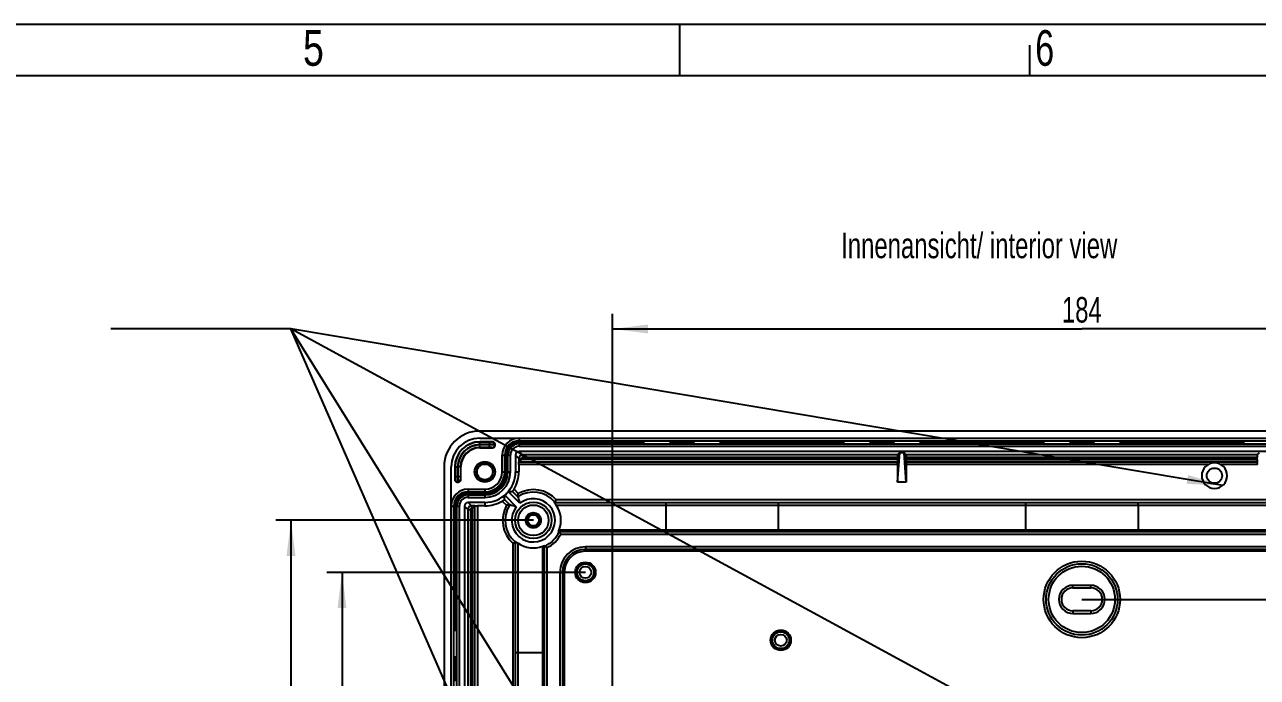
# Model space of a CAD drawing. Header units: millimetres. Extents: x 0 to 594, y 0 to 420.
# Drawn here: x 303.5 to 424.3, y 356 to 420 of the extents above; entities that cross this region are included whole.
import ezdxf

# ---------------------------------------------------------------- set-up
doc = ezdxf.new("R2010")
doc.units = ezdxf.units.MM
doc.header["$LTSCALE"] = 32.67
doc.linetypes.add('CENTER', pattern=[0.6, 0.375, -0.075, 0.075, -0.075])
doc.layers.get('0').update_dxf_attribs({"linetype": 'CONTINUOUS'})
for name, color, linetype in [('KASTEN_ABOX_DXF_CONTINUOUS_LINE', 7, 'CONTINUOUS'), ('KURVEN', 7, 'CONTINUOUS'), ('M-490-925-01-6274_DXF_DIMENSION', 7, 'CONTINUOUS'), ('M-490-925-01-6274_DXF_FORMAT', 7, 'CONTINUOUS'), ('M-490-925-01-6274_DXF_TEXT', 7, 'CONTINUOUS')]:
    doc.layers.add(name, color=color, linetype=linetype)
doc.styles.get("Standard").update_dxf_attribs({"font": 'txt', "width": 0.7})
doc.styles.add('TEXTSTYLE_2', font='txt', dxfattribs={"width": 0.785714})
doc.styles.add('TEXTSTYLE_5', font='txt', dxfattribs={"width": 0.714286})
doc.dimstyles.new('DIMSTYLE_3', dxfattribs={"dimtxt": 2.5, "dimasz": 3.5, "dimexe": 1.5, "dimexo": 0, "dimtad": 1, "dimdec": 3, "dimlfac": 2, "dimdsep": 46, "dimtxsty": 'Standard', "dimblk": '_FILLED', "dimblk1": '_FILLED', "dimblk2": '_FILLED', "dimcen": 0.09, "dimclrt": 5, "dimadec": 3, "dimazin": 2, "dimtp": 0.5, "dimtm": 0.5, "dimtfac": 1, "dimtdec": 3, "dimtofl": 0, "dimtmove": 0, "dimatfit": 3, "dimldrblk": '_FILLED', "dimfxl": 1, "dimtolj": 1, "dimarcsym": 0})
doc.dimstyles.get("Standard").update_dxf_attribs({"dimtxt": 2.5, "dimasz": 3.5, "dimexe": 1.5, "dimexo": 0, "dimtad": 1, "dimdec": 3, "dimdsep": 46, "dimtxsty": 'Standard', "dimblk": '_FILLED', "dimblk1": '_FILLED', "dimblk2": '_FILLED', "dimcen": 0.09, "dimclrt": 5, "dimadec": 3, "dimazin": 2, "dimtol": 1, "dimtp": 0.005, "dimtm": 0.005, "dimtfac": 1, "dimtdec": 3, "dimtofl": 0, "dimtmove": 0, "dimatfit": 3, "dimldrblk": '_FILLED', "dimfxl": 1, "dimtolj": 1, "dimarcsym": 0})

# ---------------------------------------------------------------- blocks, each defined once
blk = doc.blocks.new('_FILLED')
at = {"color": 0, "linetype": 'ByBlock'}
blk.add_solid([(0, 0), (-1, 0.125), (-1, -0.125)], dxfattribs=at)
blk = doc.blocks.new('*D12')
at = {"layer": 'M-490-925-01-6274_DXF_DIMENSION', "color": 2, "linetype": 'Continuous', "transparency": 16777216}
for p, q in [((407.11, 363.68), (486.11, 363.68)), ((484.61, 363.68), (484.61, 330.18)), ((484.61, 296.68), (484.61, 330.18)), ((407.11, 296.68), (486.11, 296.68))]:
    blk.add_line(p, q, dxfattribs=at)
at = {"layer": 'M-490-925-01-6274_DXF_DIMENSION', "color": 2, "linetype": 'Continuous', "transparency": 16777216, "xscale": 3.5, "yscale": 3.5, "zscale": 3.5}
for p, rotation in [((484.61, 363.68), 90), ((484.61, 296.68), 270)]:
    blk.add_blockref('_FILLED', p, dxfattribs=dict(at, rotation=rotation))
at = {"layer": 'M-490-925-01-6274_DXF_DIMENSION', "color": 5, "linetype": 'Continuous', "transparency": 16777216, "insert": (481.48, 330.18), "char_height": 2.5, "width": 7.7679, "attachment_point": 2, "rotation": 90, "line_spacing_factor": 0.9}
blk.add_mtext('134', dxfattribs=at)
blk = doc.blocks.new('*D13')
at = {"layer": 'M-490-925-01-6274_DXF_DIMENSION', "color": 2, "linetype": 'Continuous', "transparency": 16777216}
for p, q in [((361.11, 330.18), (361.11, 391.68)), ((453.11, 330.18), (453.11, 391.68)), ((361.11, 390.18), (407.11, 390.18)), ((453.11, 390.18), (407.11, 390.18))]:
    blk.add_line(p, q, dxfattribs=at)
at = {"layer": 'M-490-925-01-6274_DXF_DIMENSION', "color": 2, "linetype": 'Continuous', "transparency": 16777216, "xscale": 3.5, "yscale": 3.5, "zscale": 3.5, "rotation": 180}
blk.add_blockref('_FILLED', (361.11, 390.18), dxfattribs=at)
at = {"layer": 'M-490-925-01-6274_DXF_DIMENSION', "color": 2, "linetype": 'Continuous', "transparency": 16777216, "xscale": 3.5, "yscale": 3.5, "zscale": 3.5}
blk.add_blockref('_FILLED', (453.11, 390.18), dxfattribs=at)
at = {"layer": 'M-490-925-01-6274_DXF_DIMENSION', "color": 5, "linetype": 'Continuous', "transparency": 16777216, "insert": (407.11, 393.31), "char_height": 2.5, "width": 8.0357, "attachment_point": 2, "line_spacing_factor": 0.9}
blk.add_mtext('184', dxfattribs=at)
blk = doc.blocks.new('*D19')
at = {"layer": 'M-490-925-01-6274_DXF_DIMENSION', "color": 2, "linetype": 'Continuous', "transparency": 16777216}
for p, q in [((353.36, 371.43), (328.11, 371.43)), ((329.61, 371.43), (329.61, 330.18)), ((329.61, 288.93), (329.61, 330.18)), ((353.36, 288.93), (328.11, 288.93))]:
    blk.add_line(p, q, dxfattribs=at)
at = {"layer": 'M-490-925-01-6274_DXF_DIMENSION', "color": 2, "linetype": 'Continuous', "transparency": 16777216, "xscale": 3.5, "yscale": 3.5, "zscale": 3.5}
for p, rotation in [((329.61, 371.43), 90), ((329.61, 288.93), 270)]:
    blk.add_blockref('_FILLED', p, dxfattribs=dict(at, rotation=rotation))
at = {"layer": 'M-490-925-01-6274_DXF_DIMENSION', "color": 5, "linetype": 'Continuous', "transparency": 16777216, "insert": (326.48, 330.18), "char_height": 2.5, "width": 7.7679, "attachment_point": 2, "rotation": 90, "line_spacing_factor": 0.9}
blk.add_mtext('165', dxfattribs=at)
blk = doc.blocks.new('*D29')
at = {"layer": 'M-490-925-01-6274_DXF_DIMENSION', "color": 2, "linetype": 'Continuous', "transparency": 16777216}
for p, q in [((358.46, 366.33), (333.11, 366.33)), ((334.61, 366.33), (334.61, 330.18)), ((334.61, 294.03), (334.61, 330.18)), ((358.46, 294.03), (333.11, 294.03))]:
    blk.add_line(p, q, dxfattribs=at)
at = {"layer": 'M-490-925-01-6274_DXF_DIMENSION', "color": 2, "linetype": 'Continuous', "transparency": 16777216, "xscale": 3.5, "yscale": 3.5, "zscale": 3.5}
for p, rotation in [((334.61, 366.33), 90), ((334.61, 294.03), 270)]:
    blk.add_blockref('_FILLED', p, dxfattribs=dict(at, rotation=rotation))
at = {"layer": 'M-490-925-01-6274_DXF_DIMENSION', "color": 5, "linetype": 'Continuous', "transparency": 16777216, "insert": (331.48, 330.18), "char_height": 2.5, "width": 13.125, "attachment_point": 2, "rotation": 90, "line_spacing_factor": 0.9}
blk.add_mtext('144.6', dxfattribs=at)

msp = doc.modelspace()

# ---------------------------------------------------------------- linework, layer by layer
at = {"layer": 'KASTEN_ABOX_DXF_CONTINUOUS_LINE', "color": 7, "linetype": 'Continuous'}
for p, q in [((466.10897, 380.1803), (348.10897, 380.1803)), ((348.10897, 379.4803), (351.95897, 379.4803)), ((351.95897, 379.4803), (462.25897, 379.4803)), ((349.35901, 379.1303), (348.10897, 379.1303)), ((348.10897, 378.5303), (349.35901, 378.5303)), ((349.60897, 378.78026), (349.60897, 378.88033)), ((351.95897, 378.6803), (462.25897, 378.6803)), ((462.25593, 378.17724), (351.96201, 378.17724)), ((348.19647, 376.89477), (348.10897, 377.04632)), ((350.30897, 376.1803), (350.30897, 377.8303)), ((351.10897, 376.1803), (351.10897, 377.8303)), ((351.61202, 377.82726), (351.61202, 376.1803)), ((351.94146, 376.8978), (351.94146, 376.1803)), ((351.94364, 377.1478), (389.05679, 377.1478)), ((351.94366, 377.49514), (351.94366, 377.14839)), ((389.05677, 377.8456), (352.29365, 377.8456)), ((389.05461, 377.3978), (389.05461, 377.59561)), ((389.05677, 377.8456), (389.26307, 378.0519)), ((389.05897, 375.1803), (389.26307, 378.0519)), ((389.05897, 376.8978), (389.05897, 375.1803)), ((389.70487, 378.0519), (389.26307, 378.0519)), ((389.90897, 375.1803), (389.70487, 378.0519)), ((389.91117, 377.8456), (389.70487, 378.0519)), ((389.90897, 376.8978), (389.90897, 375.1803)), ((424.30679, 377.1478), (389.91115, 377.1478)), ((389.91115, 377.1478), (424.30679, 377.1478)), ((424.30677, 377.8456), (389.91117, 377.8456)), ((389.91333, 377.3978), (389.91333, 377.59561)), ((424.30461, 377.3978), (424.30461, 377.59561)), ((424.30677, 377.8456), (424.51307, 378.0519)), ((344.60897, 376.6803), (344.60897, 283.6803)), ((345.30897, 372.8303), (345.30897, 376.6803)), ((345.65897, 376.6803), (345.65897, 375.43026)), ((346.25897, 375.43026), (346.25897, 376.6803)), ((347.60897, 376.1803), (347.78397, 376.1803)), ((349.60897, 376.1803), (349.43397, 376.1803)), ((345.90893, 375.1803), (346.00901, 375.1803)), ((346.95897, 374.4803), (348.60897, 374.4803)), ((349.02147, 375.46583), (349.10897, 375.31427)), ((389.90897, 375.1803), (389.05897, 375.1803)), ((346.95897, 373.6803), (348.60897, 373.6803)), ((350.52908, 373.45922), (351.05, 372.93829)), ((350.55604, 373.87967), (351.69002, 372.74569)), ((352.04358, 373.09924), (350.90959, 374.23322)), ((351.85097, 373.73926), (351.33005, 374.26018)), ((345.30897, 287.5303), (345.30897, 372.8303)), ((346.10897, 287.5303), (346.10897, 372.8303)), ((346.61202, 372.82726), (346.61202, 287.53334)), ((346.94366, 372.49562), (346.94366, 330.63586)), ((348.60897, 373.17724), (346.96201, 373.17724)), ((347.64088, 372.8456), (347.29365, 372.8456)), ((347.46459, 372.66873), (347.39146, 372.59561)), ((347.64146, 330.63584), (347.64146, 372.84562)), ((348.60897, 372.8478), (347.89146, 372.8478)), ((352.03603, 372.13729), (352.10323, 372.1553)), ((352.10323, 372.1553), (352.08523, 372.2225)), ((354.63271, 372.2225), (354.61471, 372.1553)), ((354.61471, 372.1553), (354.6819, 372.13729)), ((355.42784, 373.1803), (458.7901, 373.1803)), ((366.35329, 372.9303), (366.35329, 370.51228)), ((377.36465, 372.9303), (377.36465, 370.51228)), ((401.60329, 372.9303), (401.60329, 370.51228)), ((412.61465, 372.9303), (412.61465, 370.51228)), ((353.35897, 369.9803), (353.30978, 369.9311)), ((353.40816, 369.9311), (353.35897, 369.9803)), ((355.84017, 370.3303), (458.37776, 370.3303)), ((355.90383, 370.51228), (458.3141, 370.51228)), ((351.60897, 290.99916), (351.60897, 369.36143)), ((354.27698, 291.47516), (354.27698, 368.88543)), ((354.45897, 291.4115), (354.45897, 368.94909)), ((455.75897, 368.5803), (358.45897, 368.5803)), ((455.75897, 368.39831), (358.45897, 368.39831)), ((356.20897, 366.3303), (356.20897, 294.0303)), ((356.39095, 366.3303), (356.39095, 294.0303)), ((407.98397, 365.0553), (406.23397, 365.0553)), ((406.23397, 364.8053), (407.98397, 364.8053)), ((407.98397, 362.5553), (406.23397, 362.5553)), ((406.23397, 362.3053), (407.98397, 362.3053)), ((354.27698, 358.43598), (351.85897, 358.43598))]:
    msp.add_line(p, q, dxfattribs=at)
at = {"layer": 'KASTEN_ABOX_DXF_CONTINUOUS_LINE', "color": 9, "linetype": 'Continuous'}
for p, q in [((351.95897, 379.4803), (351.95897, 379.2303)), ((348.10897, 378.84709), (348.10897, 379.1303)), ((349.08009, 379.09706), (348.10897, 379.09706)), ((349.08005, 378.84709), (348.10897, 378.84709)), ((348.10897, 378.5303), (348.10897, 378.8135)), ((349.08007, 378.8135), (348.10897, 378.8135)), ((349.08009, 378.56354), (348.10897, 378.56354)), ((349.08009, 378.56354), (349.08009, 379.09706)), ((349.35901, 379.1303), (349.33005, 379.10134)), ((349.35901, 378.5303), (349.33005, 378.55925)), ((349.60897, 378.88033), (349.58002, 378.85138)), ((349.58002, 378.80921), (349.58002, 378.85138)), ((349.60897, 378.78026), (349.58002, 378.80921)), ((351.95897, 379.2303), (462.25897, 379.2303)), ((351.95897, 378.9303), (351.95897, 378.6803)), ((351.95897, 378.9303), (462.25897, 378.9303)), ((351.96201, 378.17724), (352.29365, 377.8456)), ((350.30897, 377.8303), (350.55897, 377.8303)), ((350.55897, 376.1803), (350.55897, 377.8303)), ((350.85897, 376.1803), (350.85897, 377.8303)), ((350.85897, 377.8303), (351.10897, 377.8303)), ((351.61202, 377.82726), (351.94366, 377.49514)), ((389.05897, 376.8978), (351.94146, 376.8978)), ((351.94366, 377.49562), (352.19365, 377.49562)), ((352.19365, 377.49562), (352.19365, 377.3978)), ((389.05461, 377.3978), (352.19365, 377.3978)), ((352.29365, 377.8456), (352.29365, 377.59561)), ((389.05461, 377.59561), (352.29365, 377.59561)), ((419.50157, 376.8978), (389.90897, 376.8978)), ((424.30461, 377.59561), (389.91333, 377.59561)), ((424.30461, 377.3978), (389.91333, 377.3978)), ((424.30897, 376.8978), (420.71636, 376.8978)), ((345.65897, 376.6803), (345.94217, 376.6803)), ((345.69221, 376.6803), (345.69221, 375.70917)), ((345.69221, 375.70917), (346.22573, 375.70917)), ((345.94217, 376.6803), (345.94217, 375.70917)), ((345.97577, 376.6803), (345.97577, 375.70917)), ((346.25897, 376.6803), (345.97577, 376.6803)), ((346.22573, 376.6803), (346.22573, 375.70917)), ((350.30897, 376.1803), (350.55897, 376.1803)), ((350.85897, 376.1803), (351.10897, 376.1803)), ((351.61202, 376.1803), (351.94146, 376.1803)), ((345.68792, 375.45921), (345.65897, 375.43026)), ((345.93788, 375.20925), (345.90893, 375.1803)), ((345.93788, 375.20925), (345.98005, 375.20925)), ((345.98005, 375.20925), (346.00901, 375.1803)), ((346.23002, 375.45921), (346.25897, 375.43026)), ((346.95897, 374.4803), (346.95897, 374.2303)), ((348.60897, 374.4803), (348.60897, 374.2303)), ((346.95897, 374.2303), (348.60897, 374.2303)), ((346.95897, 373.9303), (346.95897, 373.6803)), ((346.95897, 373.9303), (348.60897, 373.9303)), ((348.60897, 373.9303), (348.60897, 373.6803)), ((350.31635, 373.31841), (350.73473, 372.90003)), ((351.88923, 374.05454), (351.47085, 374.47292)), ((458.61247, 373.4303), (355.60547, 373.4303)), ((345.30897, 372.8303), (345.55897, 372.8303)), ((345.55897, 287.5303), (345.55897, 372.8303)), ((345.85897, 287.5303), (345.85897, 372.8303)), ((345.85897, 372.8303), (346.10897, 372.8303)), ((346.94366, 372.49562), (346.61202, 372.82726)), ((346.94366, 372.49562), (347.19365, 372.49562)), ((347.29365, 372.8456), (346.96201, 373.17724)), ((347.19365, 372.49562), (347.19365, 330.63802)), ((347.29365, 372.8456), (347.29365, 372.59561)), ((347.39146, 372.59561), (347.29365, 372.59561)), ((347.39146, 330.63802), (347.39146, 372.59561)), ((347.89146, 372.8478), (347.89146, 343.78769)), ((348.60897, 373.17724), (348.60897, 372.8478)), ((355.61043, 372.9303), (458.60751, 372.9303)), ((356.05653, 370.0803), (458.16141, 370.0803)), ((351.35897, 369.1838), (351.35897, 291.1768)), ((351.85897, 291.18176), (351.85897, 369.17883)), ((354.70897, 291.62786), (354.70897, 368.73273)), ((358.45897, 368.8303), (358.45897, 368.5803)), ((455.75897, 368.8303), (358.45897, 368.8303)), ((358.45897, 368.39831), (358.45897, 368.5803)), ((355.95897, 366.3303), (355.95897, 294.0303)), ((355.95897, 366.3303), (356.20897, 366.3303)), ((356.39095, 366.3303), (356.20897, 366.3303)), ((406.23397, 364.8053), (406.23397, 365.0553)), ((407.98397, 364.8053), (407.98397, 365.0553)), ((406.23397, 362.5553), (406.23397, 362.3053)), ((407.98397, 362.5553), (407.98397, 362.3053))]:
    msp.add_line(p, q, dxfattribs=at)
at = {"layer": 'KASTEN_ABOX_DXF_CONTINUOUS_LINE', "color": 7, "linetype": 'Continuous'}
for centre, radius in [((348.60897, 376.1803), 1), ((348.60897, 376.1803), 0.76828), ((420.10897, 375.8053), 0.75), ((353.35897, 371.4303), 1.78868), ((353.35897, 371.4303), 1.5), ((353.35897, 371.4303), 0.75), ((353.35897, 371.4303), 0.625), ((353.35897, 371.4303), 0.54209), ((358.45897, 366.3303), 1), ((358.45897, 366.3303), 0.85), ((358.45897, 366.3303), 0.82638), ((407.10897, 363.6803), 3.5), ((377.60897, 359.6803), 1), ((377.60897, 359.6803), 0.85), ((377.60897, 359.6803), 0.82638)]:
    msp.add_circle(centre, radius, dxfattribs=at)
at = {"layer": 'KASTEN_ABOX_DXF_CONTINUOUS_LINE', "color": 9, "linetype": 'Continuous'}
for centre, radius in [((407.10897, 363.6803), 3.74999), ((358.45897, 366.3303), 0.57636), ((407.10897, 363.6803), 3.24999), ((377.60897, 359.6803), 0.57636)]:
    msp.add_circle(centre, radius, dxfattribs=at)
at = {"layer": 'KASTEN_ABOX_DXF_CONTINUOUS_LINE', "color": 7, "linetype": 'Continuous'}
for centre, radius, start, end in [((348.10897, 376.6803), 3.5, 90, 180), ((348.10897, 376.6803), 2.8, 90, 180), ((351.95897, 377.8303), 1.65, 90, 180), ((348.10897, 376.6803), 2.45, 90, 180), ((348.10897, 376.6803), 1.85, 90, 180), ((351.95897, 377.8303), 0.85, 90, 180), ((348.61101, 376.17841), 0.82181, 120.0000018, 269.8576413), ((348.60693, 376.18218), 0.82181, 300.0000018, 89.8576413), ((420.10897, 375.8053), 1.25, 0, 180), ((348.60897, 376.1803), 3.00305, 270, 360), ((348.60897, 376.1803), 2.5, 270, 360), ((348.60897, 376.1803), 1.7, 269.9999998, 359.9999998), ((348.60897, 376.1803), 3.33249, 329.1800166, 360), ((420.10897, 375.8053), 1.25, 180, 360), ((346.95897, 372.8303), 1.65, 90.0000003, 180.0000001), ((346.95897, 372.8303), 0.85, 90, 180), ((348.60897, 376.1803), 3.33249, 270, 300.8199834), ((340.97105, 374.28317), 9.59348, 355.0729941, 357.5894504), ((348.60897, 376.1803), 3.01396, 310.2420048, 319.7579952), ((350.5061, 383.81821), 9.59348, 272.4105496, 274.9270059), ((353.35897, 371.4303), 2.125, 141.756327, 128.243673), ((398.3088, 387.37132), 48.41655, 196.3532062, 197.144161), ((344.31982, 378.48283), 12.36503, 335.2708825, 335.8821362), ((337.41794, 326.48047), 48.41655, 72.855839, 73.6467938), ((353.35897, 371.4303), 2.70538, 340.1639862, 33.6728801), ((347.37653, 364.7255), 10.19883, 31.6709158, 32.4418657), ((386.43953, 357.98372), 23.67323, 148.0466227, 148.5642818), ((357.27841, 357.98372), 23.67323, 31.4357182, 31.9533773), ((421.68953, 357.98372), 23.67323, 148.0466227, 148.5642818), ((392.52841, 357.98372), 23.67323, 31.4357182, 31.9533773), ((346.30898, 380.46374), 12.35879, 294.1178918, 294.7265203), ((353.35897, 371.4303), 2.70538, 236.3271199, 289.8360138), ((358.45897, 366.3303), 2.25, 90, 180), ((358.45897, 366.3303), 2.06799, 90, 180), ((406.23397, 363.6803), 1.375, 90, 270), ((407.98397, 363.6803), 1.375, 270, 90), ((406.23397, 363.6803), 1.125, 90, 270), ((407.98397, 363.6803), 1.125, 270, 90), ((366.80554, 338.34974), 23.67323, 121.4357182, 121.9533773)]:
    msp.add_arc(centre, radius, start, end, dxfattribs=at)
at = {"layer": 'KASTEN_ABOX_DXF_CONTINUOUS_LINE', "color": 9, "linetype": 'Continuous'}
for centre, radius, start, end in [((348.10897, 376.6803), 2.41676, 90, 180), ((348.10897, 376.6803), 2.16678, 90, 180), ((348.10897, 376.6803), 2.13319, 90, 180), ((348.10897, 376.6803), 1.88324, 90, 180), ((349.33004, 378.85137), 0.24998, 0.0033035, 89.9966965), ((349.33004, 378.80923), 0.24998, 270.0033035, 359.9966965), ((351.95897, 377.8303), 1.39997, 90, 180), ((351.95897, 377.8303), 1.09998, 90, 180), ((352.29367, 377.49559), 0.35001, 90.003786, 180.0739383), ((352.29365, 377.49562), 0.09999, 89.9986773, 180.0013227), ((348.60897, 376.1803), 2.24998, 270, 360), ((348.60897, 376.1803), 1.94996, 270, 360), ((345.9379, 375.45923), 0.24998, 180.0033035, 269.9966965), ((345.98004, 375.45923), 0.24998, 270.0033035, 359.9966965), ((346.95897, 372.8303), 1.39997, 90, 180), ((346.95897, 372.8303), 1.09998, 90, 180), ((353.35897, 371.4303), 2.75782, 40.2724499, 123.1485534), ((353.35897, 371.4303), 3.00778, 41.6778241, 119.2515006), ((347.29367, 372.49559), 0.35001, 90.0037119, 179.9962881), ((347.29365, 372.49562), 0.09999, 89.9980395, 180.0019605), ((353.35897, 371.4303), 3.00778, 150.7484994, 228.3221759), ((353.35897, 371.4303), 2.75782, 146.8514466, 229.7275211), ((353.35897, 371.4303), 2.76655, 293.4286711, 336.5713289), ((353.35897, 371.4303), 3.01651, 296.5857571, 333.4142429), ((358.45897, 366.3303), 2.49998, 90, 180)]:
    msp.add_arc(centre, radius, start, end, dxfattribs=at)
at = {"layer": 'KASTEN_ABOX_DXF_CONTINUOUS_LINE', "color": 7, "linetype": 'Continuous'}
for centre, major_axis, ratio, start_param, end_param in [((349.35893, 378.88026), (0.17683, 0.17683), 0.99969546, -0.78524587, 0.78524587), ((349.35893, 378.78033), (0.17683, -0.17683), 0.99969546, -0.78524587, 0.78524587), ((351.96204, 377.82723), (0.24751, -0.24751), 0.99992385, 2.356232566, 3.926952741), ((389.05679, 377.59561), (0, 0.25), 0.008726868, 0.008726646, 1.570796327), ((389.05679, 377.3978), (0, 0.25), 0.008726868, -4.71238898, -3.141592654), ((389.05679, 376.8978), (0, 0.25), 0.008726868, -1.570796327, 0), ((389.91115, 376.8978), (0, 0.25), 0.008726868, 0, 1.570796327), ((389.91115, 377.3978), (0, 0.25), 0.008726868, -3.141592654, -1.570796327), ((389.91115, 377.59561), (0, 0.25), 0.008726868, -1.570796327, -0.008726646), ((424.30679, 377.59561), (0, 0.25), 0.008726868, 0.008726646, 1.570796327), ((424.30679, 377.3978), (0, 0.25), 0.008726868, -4.71238898, -3.141592654), ((424.30679, 376.8978), (0, 0.25), 0.008726868, -1.570796327, 0), ((345.90901, 375.43033), (0.17683, 0.17683), 0.99969546, -3.926838524, -2.356346783), ((346.00893, 375.43033), (0.17683, -0.17683), 0.99969546, -0.78524587, 0.78524587), ((346.96204, 372.82723), (-0.24751, 0.24751), 0.99992385, -0.785360087, 0.785360087), ((353.35897, 371.30237), (0, 2.66749), 0.998849382, -1.94380111, -1.871499489), ((353.48689, 371.4303), (2.66749, 0), 0.998849382, -1.270093165, -1.197791543)]:
    msp.add_ellipse(centre, major_axis=major_axis, ratio=ratio, start_param=start_param, end_param=end_param, dxfattribs=at)
at = {"layer": 'KASTEN_ABOX_DXF_CONTINUOUS_LINE', "color": 9, "linetype": 'Continuous'}
for points, knots in [([(349.58002, 378.85138), (349.57671, 378.84973), (349.56239, 378.85167), (349.53407, 378.84873), (349.48759, 378.84924), (349.39781, 378.84769), (349.26006, 378.84742), (349.14322, 378.84709), (349.08005, 378.84709)], [0, 0, 0, 0, 0.022189435, 0.081029972, 0.174367971, 0.298734981, 0.62100602, 1, 1, 1, 1]), ([(349.58002, 378.80921), (349.57671, 378.81086), (349.5624, 378.80893), (349.53408, 378.81186), (349.48761, 378.81135), (349.39783, 378.8129), (349.26008, 378.81317), (349.14324, 378.8135), (349.08007, 378.8135)], [0, 0, 0, 0, 0.022180326, 0.081004867, 0.174330835, 0.298700112, 0.620988336, 1, 1, 1, 1]), ([(349.33005, 379.10134), (349.32527, 379.09656), (349.29599, 379.10388), (349.24806, 379.09541), (349.16958, 379.09828), (349.11168, 379.09706), (349.08009, 379.09706)], [0, 0, 0, 0, 0.081182016, 0.298869238, 0.621076086, 1, 1, 1, 1]), ([(349.33005, 378.55925), (349.32527, 378.56403), (349.29599, 378.55671), (349.24807, 378.56518), (349.16958, 378.56231), (349.11168, 378.56354), (349.08009, 378.56354)], [0, 0, 0, 0, 0.081157207, 0.298836249, 0.621060569, 1, 1, 1, 1]), ([(345.69221, 375.70917), (345.69221, 375.67764), (345.69099, 375.61979), (345.69386, 375.54132), (345.68537, 375.49335), (345.69272, 375.46401), (345.68792, 375.45921)], [0, 0, 0, 0, 0.378322929, 0.700494456, 0.918566322, 1, 1, 1, 1]), ([(345.94217, 375.70917), (345.94217, 375.64611), (345.94184, 375.52939), (345.94158, 375.39172), (345.94003, 375.30189), (345.94054, 375.25532), (345.9376, 375.22693), (345.93954, 375.21257), (345.93788, 375.20925)], [0, 0, 0, 0, 0.378399252, 0.700636024, 0.825174458, 0.918723181, 0.977738591, 1, 1, 1, 1]), ([(345.97577, 375.70917), (345.97577, 375.64611), (345.97609, 375.52939), (345.97636, 375.39173), (345.97791, 375.3019), (345.97739, 375.25534), (345.98034, 375.22694), (345.97839, 375.21257), (345.98005, 375.20925)], [0, 0, 0, 0, 0.378399351, 0.700611204, 0.825142021, 0.918693455, 0.977724224, 1, 1, 1, 1]), ([(346.22573, 375.70917), (346.22573, 375.67764), (346.22695, 375.6198), (346.22406, 375.54131), (346.2326, 375.49338), (346.22519, 375.46399), (346.23002, 375.45921)], [0, 0, 0, 0, 0.37834121, 0.700498314, 0.918559542, 1, 1, 1, 1])]:
    msp.add_open_spline(points, degree=3, knots=knots, dxfattribs=at)
at = {"layer": 'KASTEN_ABOX_DXF_CONTINUOUS_LINE', "color": 7, "linetype": 'Continuous'}
for points in [[(348.60897, 377.00399), (348.46673, 377.00442), (348.31987, 376.96551), (348.19647, 376.89477)], [(348.60897, 375.35661), (348.75121, 375.35617), (348.89807, 375.39508), (349.02147, 375.46583)]]:
    msp.add_open_spline(points, degree=3, dxfattribs=at)
for points, knots in [([(351.94146, 376.8978), (351.94146, 376.92983), (351.94176, 376.98879), (351.94149, 377.05909), (351.94288, 377.10316), (351.94158, 377.12787), (351.94494, 377.13824), (351.94205, 377.14839), (351.94366, 377.14839)], [0, 0, 0, 0, 0.383386916, 0.708598513, 0.832581114, 0.924277092, 0.980704371, 1, 1, 1, 1]), ([(351.95773, 377.16166), (351.95434, 377.15826), (351.94912, 377.15516), (351.94544, 377.1478), (351.94365, 377.1478)], [0, 0, 0, 0, 0.729178246, 1, 1, 1, 1]), ([(352.19365, 377.3978), (352.1708, 377.37495), (352.09215, 377.29625), (352.0134, 377.21765), (351.95773, 377.16166)], [0, 0, 0, 0, 0.290456367, 1, 1, 1, 1]), ([(350.31635, 373.31841), (350.34395, 373.33488), (350.39455, 373.36634), (350.45371, 373.40492), (350.49095, 373.43157), (350.51149, 373.44468), (350.52096, 373.45454), (350.52893, 373.45745), (350.52908, 373.45922)], [0, 0, 0, 0, 0.377744255, 0.701373762, 0.826660727, 0.920655587, 0.979146451, 1, 1, 1, 1]), ([(351.33005, 374.26018), (351.33181, 374.26033), (351.33472, 374.2683), (351.34458, 374.27777), (351.3577, 374.29831), (351.38435, 374.33556), (351.42292, 374.39471), (351.45439, 374.44532), (351.47085, 374.47292)], [0, 0, 0, 0, 0.020853549, 0.079344413, 0.173339273, 0.298626238, 0.622255745, 1, 1, 1, 1]), ([(351.85097, 373.73926), (351.84795, 373.74952), (351.86032, 373.78632), (351.86157, 373.85477), (351.87578, 373.94956), (351.88426, 374.01857), (351.88923, 374.05454)], [0, 0, 0, 0, 0.100995552, 0.341622204, 0.657070981, 1, 1, 1, 1]), ([(355.49032, 373.1803), (355.49394, 373.1803), (355.49594, 373.1995), (355.51089, 373.21943), (355.52792, 373.2627), (355.54291, 373.29282), (355.55093, 373.31019)], [0, 0, 0, 0, 0.075673738, 0.281996154, 0.599728993, 1, 1, 1, 1]), ([(347.64146, 372.84561), (347.64146, 372.8434), (347.6324, 372.83887), (347.62328, 372.82581), (347.60359, 372.80826), (347.57175, 372.77558), (347.52439, 372.72874), (347.48532, 372.68945), (347.46459, 372.66873)], [0, 0, 0, 0, 0.026559406, 0.097569602, 0.20346889, 0.334818991, 0.648469919, 1, 1, 1, 1]), ([(347.64088, 372.8456), (347.64088, 372.84721), (347.65102, 372.84433), (347.66139, 372.84768), (347.6861, 372.84638), (347.73017, 372.84777), (347.80048, 372.8475), (347.85943, 372.8478), (347.89146, 372.8478)], [0, 0, 0, 0, 0.019295629, 0.075722908, 0.167418886, 0.291401487, 0.616613084, 1, 1, 1, 1]), ([(351.05, 372.93829), (351.03974, 372.94131), (351.00294, 372.92894), (350.93449, 372.9277), (350.8397, 372.91349), (350.77069, 372.90501), (350.73473, 372.90003)], [0, 0, 0, 0, 0.101019428, 0.341646695, 0.657063161, 1, 1, 1, 1]), ([(355.61043, 372.9303), (355.59043, 372.96033), (355.55163, 373.0167), (355.50121, 373.08385), (355.46804, 373.12814), (355.4443, 373.15592), (355.43946, 373.16721), (355.42543, 373.1803), (355.42784, 373.1803)], [0, 0, 0, 0, 0.349563107, 0.666606594, 0.800286499, 0.907151593, 0.976641741, 1, 1, 1, 1]), ([(366.29682, 373.1803), (366.30625, 373.1803), (366.32626, 373.15198), (366.34644, 373.07143), (366.35329, 372.98988), (366.35329, 372.9303)], [0, 0, 0, 0, 0.107307196, 0.321637277, 1, 1, 1, 1]), ([(377.36465, 372.9303), (377.36465, 372.98988), (377.3715, 373.07143), (377.39167, 373.15198), (377.41169, 373.1803), (377.42112, 373.1803)], [0, 0, 0, 0, 0.678362723, 0.892692803, 1, 1, 1, 1]), ([(401.54682, 373.1803), (401.55625, 373.1803), (401.57626, 373.15198), (401.59644, 373.07143), (401.60329, 372.98988), (401.60329, 372.9303)], [0, 0, 0, 0, 0.107307196, 0.321637277, 1, 1, 1, 1]), ([(412.61465, 372.9303), (412.61465, 372.98988), (412.6215, 373.07143), (412.64167, 373.15198), (412.66169, 373.1803), (412.67112, 373.1803)], [0, 0, 0, 0, 0.678362723, 0.892692803, 1, 1, 1, 1]), ([(355.89735, 370.3303), (355.90162, 370.3303), (355.90655, 370.30968), (355.92696, 370.28882), (355.95192, 370.24457), (355.97262, 370.21401), (355.9837, 370.1966)], [0, 0, 0, 0, 0.080480525, 0.29382165, 0.61113394, 1, 1, 1, 1]), ([(351.60897, 369.29894), (351.60897, 369.29531), (351.58968, 369.29331), (351.56966, 369.27828), (351.5262, 369.26118), (351.49594, 369.24612), (351.4785, 369.23807)], [0, 0, 0, 0, 0.075637184, 0.281989009, 0.599821949, 1, 1, 1, 1]), ([(351.60897, 369.36143), (351.60897, 369.36384), (351.62206, 369.34981), (351.63335, 369.34496), (351.66112, 369.32123), (351.70542, 369.28805), (351.77257, 369.23764), (351.82894, 369.19884), (351.85897, 369.17883)], [0, 0, 0, 0, 0.023358655, 0.092849039, 0.199714081, 0.333394119, 0.650436638, 1, 1, 1, 1]), ([(354.70897, 368.73273), (354.67918, 368.75114), (354.62279, 368.78643), (354.55512, 368.82909), (354.51013, 368.85921), (354.48322, 368.87438), (354.47071, 368.88625), (354.45897, 368.88945), (354.45897, 368.89192)], [0, 0, 0, 0, 0.354415029, 0.674465958, 0.805826836, 0.908257275, 0.975059701, 1, 1, 1, 1]), ([(351.85897, 358.43598), (351.79938, 358.43598), (351.71784, 358.44283), (351.63728, 358.463), (351.60897, 358.48302), (351.60897, 358.49245)], [0, 0, 0, 0, 0.678362723, 0.892692803, 1, 1, 1, 1])]:
    msp.add_open_spline(points, degree=3, knots=knots, dxfattribs=at)
at = {"layer": 'KURVEN', "color": 2, "linetype": 'CENTER'}
for p, q in [((462.25897, 379.0803), (351.95897, 379.0803)), ((350.70897, 377.8303), (350.70897, 376.1803)), ((348.60897, 374.0803), (346.95897, 374.0803)), ((345.70897, 372.8303), (345.70897, 287.5303))]:
    msp.add_line(p, q, dxfattribs=at)
for centre, radius, start, end in [((351.95897, 377.8303), 1.25, 90, 180), ((348.60897, 376.1803), 2.1, 270, 360), ((346.95897, 372.8303), 1.25, 90, 180)]:
    msp.add_arc(centre, radius, start, end, dxfattribs=at)
at = {"layer": 'M-490-925-01-6274_DXF_FORMAT', "color": 2, "linetype": 'Continuous'}
for p, q in [((594, 420), (0, 420)), ((367.70073, 415.00005), (367.70073, 420.00005)), ((402, 415), (402, 418))]:
    msp.add_line(p, q, dxfattribs=at)
at = {"layer": 'M-490-925-01-6274_DXF_FORMAT', "color": 7, "linetype": 'Continuous'}
msp.add_line((589, 415), (5, 415), dxfattribs=at)

# ---------------------------------------------------------------- texts
at = {"layer": 'M-490-925-01-6274_DXF_FORMAT', "color": 5, "linetype": 'Continuous', "char_height": 3.493164, "attachment_point": 1, "line_spacing_factor": 0.9}
for s, insert, width, style in [('\\Q0.000018724;5', (330.79073, 419.46321), 3.7426757, 'TEXTSTYLE_2'), ('\\Q0.000018724;6', (402.54072, 419.46321), 4.1169433, 'TEXTSTYLE_5')]:
    msp.add_mtext(s, dxfattribs=dict(at, insert=insert, width=width, style=style))
at = {"layer": 'M-490-925-01-6274_DXF_TEXT', "color": 5, "linetype": 'Continuous', "insert": (383.52825, 399.61516), "char_height": 2.5, "width": 69.8214286, "attachment_point": 1, "line_spacing_factor": 0.9}
msp.add_mtext('Innenansicht/ interior view', dxfattribs=at)

# ---------------------------------------------------------------- dimensions: what is measured, and where the dimension line sits
at = {"layer": 'M-490-925-01-6274_DXF_DIMENSION', "color": 2, "linetype": 'Continuous'}
dim = msp.add_linear_dim(base=(453.10897, 390.1803), p1=(361.10897, 330.1803), p2=(453.10897, 330.1803), dimstyle='DIMSTYLE_3', dxfattribs=at)
dim.commit()
dim.dimension.update_dxf_attribs({"geometry": '*D13', "text_midpoint": (406.75183, 390.1803), "dimtype": 160})
for base, p1, p2, angle, picture, middle in [((329.60897, 371.4303), (353.35897, 288.9303), (353.35897, 371.4303), 90, '*D19', (329.60897, 329.82317)), ((334.60897, 294.0303), (358.45897, 366.3303), (358.45897, 294.0303), 270, '*D29', (334.60897, 329.82315)), ((484.60897, 363.6803), (407.10897, 296.6803), (407.10897, 363.6803), 90, '*D12', (484.60897, 329.82316))]:
    dim = msp.add_linear_dim(base=base, p1=p1, p2=p2, angle=angle, dimstyle='DIMSTYLE_3', dxfattribs=at)
    dim.commit()
    dim.dimension.update_dxf_attribs({"geometry": picture, "text_midpoint": middle, "dimtype": 160})

# ---------------------------------------------------------------- leaders
at = {"layer": 'M-490-925-01-6274_DXF_TEXT', "color": 2, "linetype": 'Continuous'}
for points in [[(463.98397, 317.1803), (329.60897, 390.1803), (311.96707, 390.1803)], [(394.73397, 285.63783), (329.60897, 390.1803), (311.96707, 390.1803)], [(350.21621, 342.9725), (329.60897, 390.1803), (311.96707, 390.1803)], [(420.91218, 374.84807), (329.60897, 390.1803), (311.96707, 390.1803)]]:
    msp.add_leader(points, dimstyle='Standard', override={"dimtad": 0}, dxfattribs=at)

doc.saveas('drawing.dxf')
